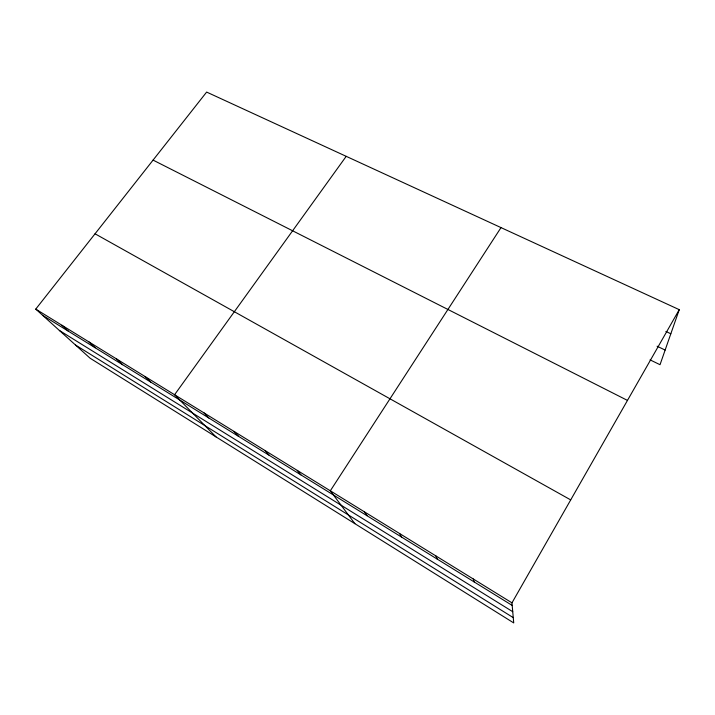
<?xml version="1.0" encoding="UTF-8"?>
<svg xmlns="http://www.w3.org/2000/svg" width="715" height="715" viewBox="0 0 715 715"><rect width="100%" height="100%" fill="white"/><g stroke="black" fill="none" stroke-linecap="round" stroke-linejoin="round"><path stroke-width="1.07" d="M679.25 309.667L511.967 602.843L513.727 622.926L90.099 358.215L35.75 309.103L206.635 92.074L679.25 309.667L660.025 364.704L650.06 359.86M501.009 227.602L330.321 490.803L354.89 523.675M346.203 156.335L174.576 394.734L216.019 436.901M665.88 331.447L670.822 333.78M657.094 346.212L665.138 350.064M153.073 160.106L627.466 400.409M95.05 233.796L570.704 499.901M35.75 309.103L511.967 602.843M42.56 315.261L512.19 605.426M59.354 330.437L512.744 611.7M75.477 345.005L513.263 617.635M61.973 325.28L68.515 331.295M88.937 341.913L95.175 347.767M116.67 359.019L122.596 364.713M145.208 376.617L150.793 382.132M203.927 412.841L208.789 417.962M234.136 431.467L238.604 436.382M265.238 450.656L269.287 455.348M297.288 470.425L300.89 474.867M364.382 511.815L367.001 515.721M399.524 533.488L401.607 537.099M435.801 555.868L437.303 559.148M473.259 578.971L474.143 581.912"/></g></svg>
